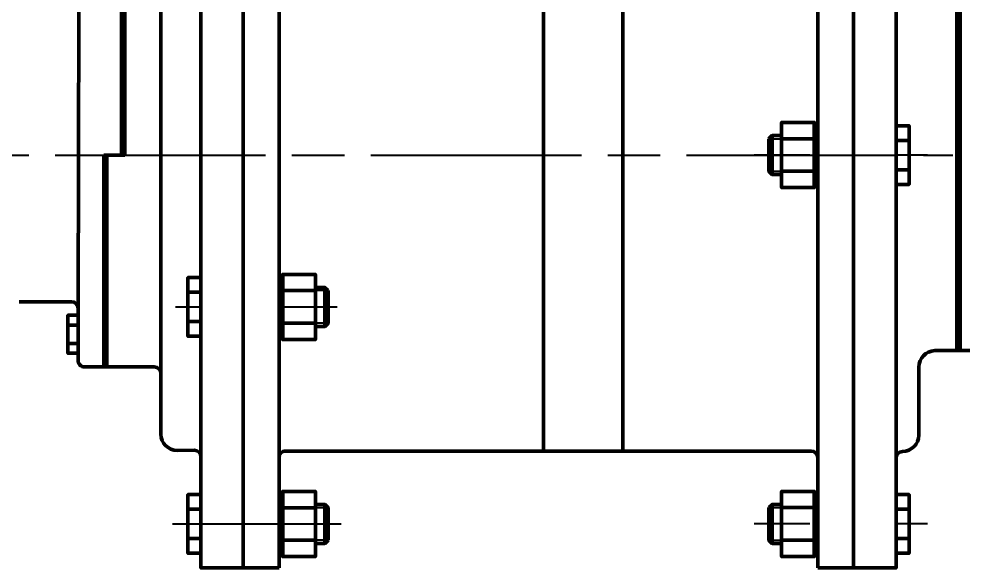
# Model space of a CAD drawing. Header units: millimetres. Extents: x 152 to 1341, y 163 to 1004.
# Drawn here: x 544.6 to 653, y 568.3 to 630.9 of the extents above; entities that cross this region are included whole.
import ezdxf

# ---------------------------------------------------------------- set-up
doc = ezdxf.new("R2010")
doc.units = ezdxf.units.MM
doc.linetypes.add('ACAD_ISO08W100', pattern=[36, 24, -3, 6, -3])
doc.layers.get('Defpoints').update_dxf_attribs({"lineweight": 35})
for name, color, linetype, lineweight in [('中心线', 1, 'ACAD_ISO08W100', 35), ('尺寸', 4, 'Continuous', 25), ('粗实线', 7, 'Continuous', 50), ('细实线', 7, 'Continuous', 20)]:
    doc.layers.add(name, color=color, linetype=linetype, lineweight=lineweight)
doc.styles.get("Standard").update_dxf_attribs({"font": 'arial.ttf'})
doc.dimstyles.new('ISO-25', dxfattribs={"dimtxt": 2.5, "dimasz": 2.5, "dimexe": 1.25, "dimexo": 0.625, "dimtad": 1, "dimtxsty": 'Standard', "dimcen": 2.5, "dimadec": 0, "dimazin": 0, "dimtfac": 1, "dimtmove": 0, "dimatfit": 3, "dimfxl": 1, "dimarcsym": 0})

# ---------------------------------------------------------------- blocks, each defined once
blk = doc.blocks.new('*D10')
at = {"layer": 'Defpoints', "color": 0, "transparency": 16777216}
for p in [(1172.6, 894.88), (336.93, 599.31), (1172.43, 598.81)]:
    blk.add_point(p, dxfattribs=at)
at = {"layer": '尺寸', "color": 0, "lineweight": -2, "transparency": 16777216}
for p, q in [((336.93, 599.93), (337.1, 896.63)), ((1172.43, 599.43), (1172.6, 896.13)), ((339.6, 895.38), (1170.1, 894.88))]:
    blk.add_line(p, q, dxfattribs=at)
at = {"layer": '尺寸', "color": 0, "transparency": 16777216}
for points in [[(339.6, 895.79), (339.6, 894.96), (337.1, 895.38)], [(1170.1, 895.3), (1170.1, 894.46), (1172.6, 894.88)]]:
    blk.add_solid(points, dxfattribs=at)
at = {"layer": '尺寸', "color": 0, "lineweight": 20, "transparency": 16777216, "insert": (754.85, 897), "char_height": 2.5, "attachment_point": 5, "rotation": 359.9657}
blk.add_mtext('{\\Fgbeitc,gbcbig|c134;4178}', dxfattribs=at)

msp = doc.modelspace()

# ---------------------------------------------------------------- linework, layer by layer
at = {"layer": '中心线', "lineweight": 25}
for points in [[(512.742, 615.359), (651.081, 615.359)], [(634.784, 615.359), (628.455, 615.359)], [(648.185, 615.359), (644.608, 615.359)], [(562.463, 598.045), (565.379, 598.045)], [(574.289, 598.045), (580.898, 598.045)], [(562.131, 573.318), (581.344, 573.315)], [(634.784, 573.32), (628.455, 573.32)], [(648.185, 573.32), (644.608, 573.32)]]:
    msp.add_lwpolyline(points, dxfattribs=at)
at = {"layer": '粗实线', "lineweight": 50}
for p, q in [((604.423, 703.195), (604.423, 581.624)), ((613.451, 689.75), (613.451, 581.624)), ((651.537, 593.081), (651.537, 675.489)), ((560.832, 647.311), (560.805, 615.359)), ((554.29, 615.359), (556.709, 615.359)), ((560.805, 590.47), (560.805, 615.359)), ((551.367, 592.782), (551.367, 591.968)), ((635.698, 569.419), (635.698, 568.302))]:
    msp.add_line(p, q, dxfattribs=at)
for points in [[(565.379, 727.3), (565.379, 577.592), (565.379, 727.673), (566.124, 727.673), (569.83, 727.673), (573.544, 727.673), (574.289, 727.673), (574.289, 726.556)], [(574.288, 577.627), (574.289, 726.556)], [(570.202, 706.463), (570.202, 585.757)], [(556.337, 615.359), (556.337, 705.678)], [(556.709, 615.359), (556.709, 703.072)], [(644.608, 702.022), (644.608, 577.592), (644.608, 702.394), (643.863, 702.394), (640.149, 702.394), (636.435, 702.394), (635.698, 702.394), (635.698, 701.278)], [(635.698, 569.419), (635.698, 701.278)], [(639.777, 607.186), (639.777, 684.939)], [(651.909, 675.489), (651.909, 593.081)], [(551.367, 597.904), (551.506, 649.379), (551.506, 667.8)], [(635.698, 615.597), (635.285, 615.359), (635.285, 619.074), (631.571, 619.074), (631.571, 611.645), (635.285, 611.645), (635.285, 619.074)], [(631.571, 619.074), (631.571, 617.22), (635.285, 617.22)], [(635.698, 618.742), (635.285, 618.742), (635.285, 611.977), (635.698, 611.977)], [(644.608, 618.701), (646.097, 618.701), (646.097, 612.017), (644.608, 612.017)], [(631.571, 617.585), (630.495, 617.585)], [(644.608, 617.034), (646.097, 617.034)], [(554.29, 615.359), (554.29, 596.051)], [(554.662, 596.051), (554.662, 615.359)], [(635.285, 614.696), (635.698, 614.934)], [(644.608, 613.692), (646.097, 613.692)], [(630.495, 613.134), (631.571, 613.134)], [(631.571, 613.506), (635.285, 613.506)], [(639.777, 607.186), (639.777, 585.757)], [(574.289, 597.808), (574.701, 598.045), (574.701, 601.759), (578.416, 601.759), (578.416, 594.331), (574.701, 594.331), (574.701, 601.759)], [(578.416, 601.759), (578.416, 599.906), (574.701, 599.906)], [(565.379, 601.387), (563.89, 601.387), (563.89, 594.703), (565.379, 594.703)], [(574.289, 601.428), (574.701, 601.428), (574.701, 594.663), (574.289, 594.663)], [(565.379, 599.72), (563.89, 599.72)], [(578.416, 600.27), (579.492, 600.27)], [(544.636, 598.649), (546.869, 598.649), (550.623, 598.649)], [(574.701, 598.709), (574.289, 598.472)], [(551.367, 592.782), (551.367, 597.904)], [(551.367, 592.782), (550.218, 592.782), (550.218, 597.095), (551.367, 597.095)], [(550.218, 597.095), (550.218, 595.978), (551.367, 595.978)], [(563.89, 596.378), (565.379, 596.378)], [(554.29, 596.051), (554.29, 591.228)], [(554.662, 596.051), (554.662, 591.228)], [(578.416, 596.192), (574.701, 596.192)], [(579.492, 595.82), (578.416, 595.82)], [(550.218, 593.898), (551.367, 593.898)], [(649.02, 593.081), (653.041, 593.081)], [(560.061, 591.215), (552.112, 591.231)], [(647.211, 583.479), (647.211, 591.22)], [(560.805, 590.47), (560.805, 583.557)], [(570.202, 585.757), (570.202, 575.545)], [(639.777, 585.757), (639.777, 571.094)], [(644.608, 577.034), (644.608, 569.977), (644.608, 583.373)], [(562.658, 581.695), (564.635, 581.712)], [(565.379, 577.865), (565.379, 577.492), (565.379, 581.794)], [(574.963, 581.624), (600.068, 581.624), (634.953, 581.624)], [(565.379, 577.034), (565.379, 569.977), (565.379, 577.592)], [(574.289, 577.22), (574.289, 577.592)], [(574.289, 577.22), (574.289, 569.937)], [(574.289, 573.083), (574.701, 573.32), (574.701, 569.605), (578.416, 569.605), (578.416, 577.034), (574.701, 577.034), (574.701, 569.605)], [(635.698, 573.558), (635.285, 573.32), (635.285, 577.034), (631.571, 577.034), (631.571, 569.605), (635.285, 569.605), (635.285, 577.034)], [(631.571, 577.034), (631.571, 575.181), (635.285, 575.181)], [(565.379, 569.977), (563.89, 569.977), (563.89, 576.662), (565.379, 576.662)], [(574.289, 569.937), (574.701, 569.937), (574.701, 576.702), (574.289, 576.702)], [(635.698, 576.702), (635.285, 576.702), (635.285, 569.937), (635.698, 569.937)], [(644.608, 576.662), (646.097, 576.662), (646.097, 569.977), (644.608, 569.977)], [(565.379, 574.987), (563.89, 574.987)], [(570.202, 575.545), (570.202, 568.302)], [(578.416, 575.173), (574.701, 575.173)], [(579.492, 575.545), (578.416, 575.545)], [(631.571, 575.545), (630.495, 575.545)], [(644.608, 574.995), (646.097, 574.995)], [(574.701, 573.983), (574.289, 573.746)], [(635.285, 572.656), (635.698, 572.894)], [(565.379, 571.644), (563.89, 571.644)], [(578.416, 569.605), (578.416, 571.458), (574.701, 571.458)], [(631.571, 571.466), (635.285, 571.466)], [(644.608, 571.653), (646.097, 571.653)], [(578.416, 571.094), (579.492, 571.094)], [(630.495, 571.094), (631.571, 571.094)], [(639.777, 571.094), (639.777, 568.302)], [(565.379, 568.675), (565.379, 569.977), (565.379, 568.302), (566.124, 568.302), (574.289, 568.302)], [(574.289, 569.937), (574.289, 568.302)], [(644.608, 568.675), (644.608, 569.977), (644.608, 568.302), (643.863, 568.302), (635.698, 568.302)]]:
    msp.add_lwpolyline(points, dxfattribs=at)
for points in [[(630.123, 617.22), (630.123, 613.506), (630.495, 613.134), (630.495, 617.585)], [(579.864, 599.906), (579.864, 596.192), (579.492, 595.82), (579.492, 600.27)], [(579.864, 571.458), (579.864, 575.173), (579.492, 575.545), (579.492, 571.094)], [(630.123, 575.181), (630.123, 571.466), (630.495, 571.094), (630.495, 575.545)]]:
    msp.add_lwpolyline(points, close=True, dxfattribs=at)
for centre, radius, start, end in [((550.595, 597.876), 0.773, 2.05699, 87.94301), ((649.095, 591.198), 1.884, 92.28742, 180.67259), ((552.091, 591.954), 0.723, 178.93456, 271.69162), ((560.058, 590.468), 0.747, 0.21931, 89.78069), ((562.67, 583.56), 1.865, 180.10279, 269.62754), ((645.327, 583.457), 1.884, 270.94223, 359.32741), ((564.632, 580.964), 0.747, 0.2206, 89.78016), ((574.998, 580.915), 0.71, 87.19229, 182.1386), ((634.93, 580.857), 0.768, 1.69805, 88.30195), ((645.355, 580.825), 0.747, 90.21931, 179.78069)]:
    msp.add_arc(centre, radius, start, end, dxfattribs=at)
at = {"layer": '细实线', "lineweight": 25}
for points in [[(630.123, 617.22), (631.571, 617.22)], [(630.123, 613.506), (631.571, 613.506)], [(579.864, 599.906), (578.416, 599.906)], [(579.864, 596.192), (578.416, 596.192)], [(579.864, 575.173), (578.416, 575.173)], [(630.123, 575.181), (631.571, 575.181)], [(579.864, 571.458), (578.416, 571.458)], [(630.123, 571.466), (631.571, 571.466)]]:
    msp.add_lwpolyline(points, dxfattribs=at)

# ---------------------------------------------------------------- dimensions: what is measured, and where the dimension line sits
at = {"layer": '尺寸', "lineweight": 20}
dim = msp.add_aligned_dim(p1=(336.926, 599.305), p2=(1172.426, 598.805), distance=296.073, text='{\\Fgbeitc,gbcbig|c134;4178}', dimstyle='ISO-25', dxfattribs=at)
dim.commit()
dim.dimension.update_dxf_attribs({"geometry": '*D10', "text_midpoint": (754.854, 897.003)})

doc.saveas('drawing.dxf')
